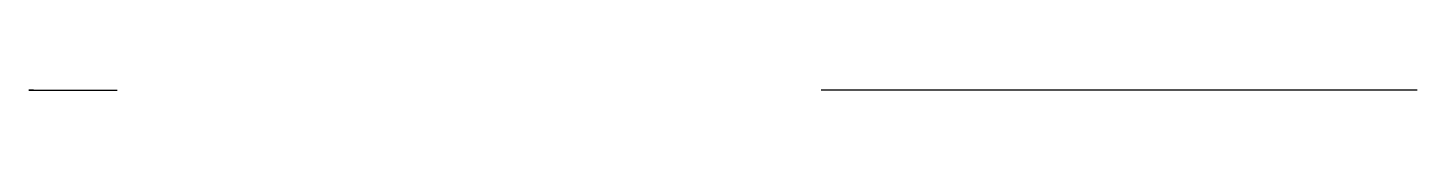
# Model space of a CAD drawing. Header units: metres. Extents: x 0.37 to 2.25, y 0 to 0.
import ezdxf

# ---------------------------------------------------------------- set-up
doc = ezdxf.new("R2010")
doc.units = ezdxf.units.M
doc.layers.add('Layer 03', color=5, linetype='Continuous', true_color=0x0000ff)

msp = doc.modelspace()

# ---------------------------------------------------------------- linework, layer by layer
at = {"layer": 'Layer 03', "extrusion": (0, -1, 0)}
msp.add_open_spline([(0.3769, 0, 1.2254), (0.3718, 0, 1.68), (0.3665, 0, 2.6456), (0.3892, 0, 4.0762), (0.4034, 0, 5.4282), (0.4255, 0, 6.5686), (0.4245, 0, 7.5576), (0.4643, 0, 8.1696), (0.4908, 0, 8.4819)], degree=3, knots=[0, 0, 0, 0, 1.363813, 2.896509, 4.292257, 5.420067, 6.3183, 7.258536, 7.258536, 7.258536, 7.258536], dxfattribs=at)
at = {"layer": 'Layer 03', "extrusion": (0, 1, 0)}
msp.add_open_spline([(2.2549, 0, 0.959), (2.2143, 0, 1.5101), (2.1279, 0, 2.5686), (1.9794, 0, 4.0854), (1.8331, 0, 5.4245), (1.7025, 0, 6.5541), (1.5746, 0, 7.556), (1.4913, 0, 8.1848), (1.4461, 0, 8.5165)], degree=3, knots=[0, 0, 0, 0, 1.657816, 3.185816, 4.571961, 5.698826, 6.597402, 7.601768, 7.601768, 7.601768, 7.601768], dxfattribs=at)

doc.saveas('drawing.dxf')
